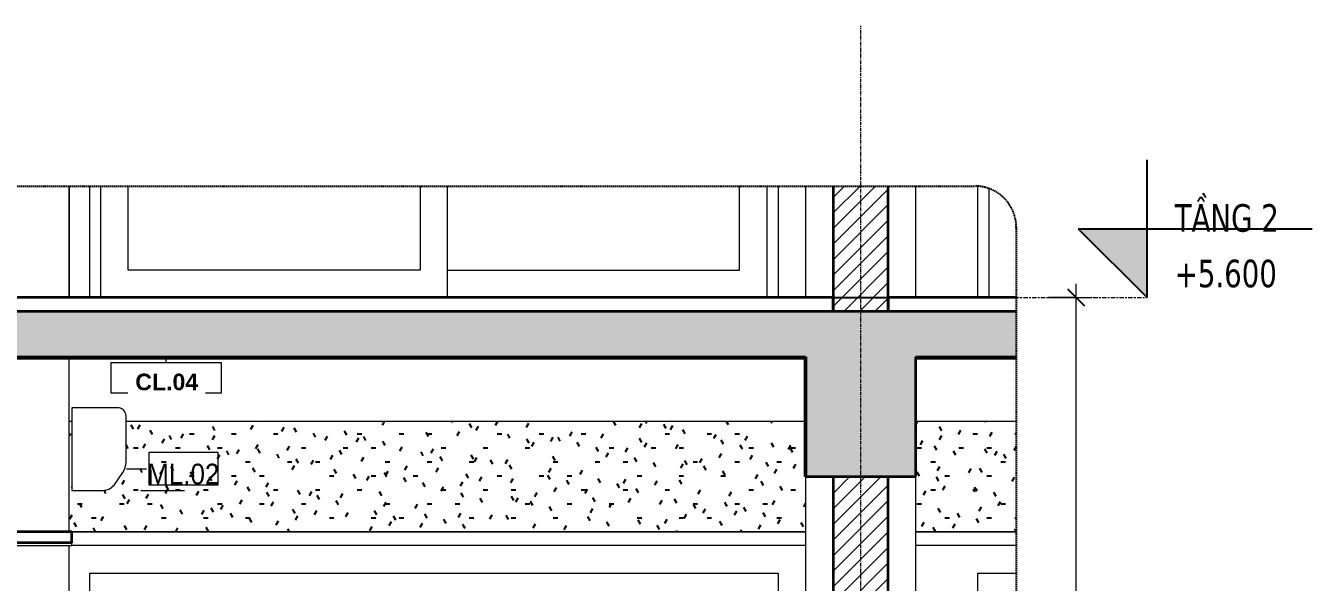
# Model space of a CAD drawing. Header units: millimetres. Extents: x 67190 to 250421, y 542 to 78637.
# Drawn here: x 142566 to 147238, y 4566 to 6587 of the extents above; entities that cross this region are included whole.
import ezdxf

# ---------------------------------------------------------------- set-up
doc = ezdxf.new("R2010")
doc.units = ezdxf.units.MM
for name, pattern in [('Centre', [31.75, 6.35, -4.7625, 15.875, -4.7625]), ('Grid Line', [22.225, 12.7, -3.175, 3.175, -3.175]), ('Hidden', [7.14375, 4.7625, -2.38125]), ('IMPORT-CENTER _2_', [40.64, 25.4, -5.08, 5.08, -5.08])]:
    doc.linetypes.add(name, pattern=pattern)
for name, color, linetype, lineweight in [('0-6', 130, 'Continuous', 5), ('A-ANNO-DIMS', 211, 'Continuous', 9), ('A-ANNO-DIMS-50', 211, 'Continuous', 9), ('A-CLNG', 13, 'Continuous', 18), ('A-CLNG-1', 250, 'Continuous', 35), ('A-CLNG-2', 7, 'Continuous', 18), ('A-CLNG-FNSH-1', 7, 'Continuous', 18), ('A-CLNG-IDEN', 151, 'Continuous', 9), ('A-CLNG-PATT-1', 7, 'Continuous', 18), ('A-CLNG-PATT-2', 31, 'Continuous', 25), ('A-DETL-GENF', 92, 'Continuous', 18), ('A-DETL-GENF-4', 92, 'Hidden', 25), ('A-DETL-GENF-5', 9, 'Continuous', 18), ('A-DETL-MEDM', 33, 'Continuous', 35), ('A-DOOR', 31, 'Continuous', 18), ('A-DOOR-FRAM-1', 31, 'Continuous', 18), ('A-DOOR-GLAZ-1', 31, 'Continuous', 18), ('A-FLOR-FNSH-1', 250, 'Continuous', 35), ('A-FLOR-LEVL', 51, 'Continuous', 9), ('A-FLOR-LEVL-1', 51, 'Continuous', 25), ('A-FLOR-LEVL-2', 51, 'Centre', 9), ('A-FLOR-PATT-1', 253, 'Continuous', 18), ('A-WALL', 113, 'Continuous', 18), ('A-WALL-2', 250, 'Continuous', 35), ('A-WALL-3', 7, 'Continuous', 18), ('A-WALL-PATT-2', 111, 'Continuous', 18), ('G-IMPT', 8, 'Continuous', 18), ('G-IMPT-3', 8, 'IMPORT-CENTER _2_', 18), ('M-EQPM', 50, 'Continuous', 18), ('M-EQPM-1', 7, 'Continuous', 18), ('M-EQPM-2', 50, 'Continuous', 25), ('M-EQPM-IDEN', 50, 'Continuous', 9), ('S-BEAM-1', 71, 'Continuous', 5), ('S-BEAM-2', 7, 'Continuous', 18), ('S-BEAM-3', 90, 'Continuous', 50), ('S-COLS-7', 7, 'Continuous', 18), ('S-GRID-1', 1, 'Grid Line', 9)]:
    doc.layers.add(name, color=color, linetype=linetype, lineweight=lineweight)
doc.styles.add('Arial_2', font='arial.ttf', dxfattribs={"width": 0.9, "height": 75})
doc.styles.add('Arial_B_3', font='arialbd.ttf', dxfattribs={"height": 60})
doc.styles.add('Tahoma_B_1', font='tahomabd.ttf', dxfattribs={"width": 0.85, "height": 100})
doc.styles.add('UTM Avo', font='', dxfattribs={"width": 0.9, "height": 125})
doc.styles.get('UTM Avo').set_extended_font_data('UTM Avo')
doc.dimstyles.new('1_Dim_chi_tiet_2_5', dxfattribs={"dimscale": 304.8, "dimtxt": 124.912619, "dimasz": 0.19685, "dimexe": 0.164042, "dimexo": 0.0625, "dimgap": 0.016404, "dimtad": 1, "dimdec": 0, "dimrnd": 5, "dimzin": 0, "dimdsep": 46, "dimtxsty": 'UTM Avo', "dimblk1": 'OBLIQUE', "dimblk2": 'OBLIQUE', "dimsah": 1, "dimcen": 0.09, "dimdle": 0.164042, "dimazin": 0, "dimtfac": 1, "dimtdec": 4, "dimtix": 1, "dimtmove": 0, "dimatfit": 3, "dimfxl": 0.328084, "dimfxlon": 1, "dimtvp": 1, "dimtolj": 1, "dimtzin": 0, "dimarcsym": 2})
pattern_1 = [(50, (-74162.38, 15875), (364.368, -31.878), [38.1, -419.1]), (355, (-74162.38, 15875), (-70.486, 382.113), [30.48, -335.28]), (100.451, (-74132, 15872.34), (293.885, 350.233), [32.38, -356.18]), (46.184, (-74162.4, 15976.6), (542.158, -84.086), [57.15, -628.65]), (96.636, (-74117.2, 15969.6), (474.805, 494.855), [48.57, -534.27]), (351.184, (-74162.4, 15976.6), (474.81, 494.85), [45.72, -502.92]), (21, (-74111.58, 15951.2), (303.2285, -204.5305), [38.1, -419.1]), (326, (-74111.58, 15951.2), (123.604, 368.376), [30.48, -335.28]), (71.451, (-74086.3, 15934.16), (426.834, 163.843), [32.38, -356.18]), (37.5, (-74162.38, 15875), (6.1766, 169.1102), [3.353, -327.863, 3.353, -337.007, -336.55]), (37.5, (-74162.38, 15875), (6.1766, 169.1102), [-671.576, 3.353, -333.197]), (7.5, (-74162.38, 15875), (133.639, 200.3615), [3.353, -190.703, 3.353, -320.243, -128.27]), (7.5, (-74162.38, 15875), (133.639, 200.3615), [-517.652, 3.353, -124.917]), (327.5, (-74275.66, 15875), (271.1818, -11.4584), [3.353, -123.647, 3.353, -392.887, -525.78]), (327.5, (-74275.66, 15875), (271.1818, -11.4584), [-523.24, 3.353, -522.427]), (317.5, (-74326.46, 15875), (296.2585, 50.853), [3.353, -161.747, 3.353, -259.791, -373.38]), (317.5, (-74326.46, 15875), (296.2585, 50.853), [-428.244, 3.353, -370.027]), (45, (-74162.38, 15875), (-125.7236, 125.7236), []), (45, (-74162.38, 16065.5), (-125.7236, 125.7236), [])]
pattern_2 = [(0, (-74162.38, 15875), (406.4, 101.6), [16.764, -288.036, 16.764, -288.036, -1625.6]), (0, (-74162.38, 15875), (406.4, 101.6), [-609.6, 16.764, -592.836, 16.764, -288.036, -711.2]), (0, (-74162.38, 15875), (406.4, 101.6), [-1524, 16.764, -186.436, 16.764, -491.236]), (120, (-74009.98, 15925.8), (-291.1882, 301.1527), [16.764, -288.036, 16.764, -288.036, -1625.6]), (120, (-74009.98, 15925.8), (-291.1882, 301.1527), [-609.6, 16.764, -592.836, 16.764, -288.036, -711.2]), (120, (-74009.98, 15925.8), (-291.1882, 301.1527), [-1524, 16.764, -186.436, 16.764, -491.236]), (240, (-73959.18, 16129), (-115.2118, -402.7527), [16.764, -288.036, 16.764, -288.036, -1625.6]), (240, (-73959.18, 16129), (-115.2118, -402.7527), [-609.6, 16.764, -592.836, 16.764, -288.036, -711.2]), (240, (-73959.18, 16129), (-115.2118, -402.7527), [-1524, 16.764, -186.436, 16.764, -491.236])]
pattern_3 = [(0, (-74162.38, 15875), (203.2, 50.8), [16.764, -135.636, 16.764, -135.636, -812.8]), (0, (-74162.38, 15875), (203.2, 50.8), [-304.8, 16.764, -288.036, 16.764, -135.636, -355.6]), (0, (-74162.38, 15875), (203.2, 50.8), [-762, 16.764, -84.836, 16.764, -237.236]), (120, (-74086.18, 15900.4), (-145.5941, 150.57636), [16.764, -135.636, 16.764, -135.636, -812.8]), (120, (-74086.18, 15900.4), (-145.5941, 150.57636), [-304.8, 16.764, -288.036, 16.764, -135.636, -355.6]), (120, (-74086.18, 15900.4), (-145.5941, 150.57636), [-762, 16.764, -84.836, 16.764, -237.236]), (240, (-74060.78, 16002), (-57.6059, -201.37636), [16.764, -135.636, 16.764, -135.636, -812.8]), (240, (-74060.78, 16002), (-57.6059, -201.37636), [-304.8, 16.764, -288.036, 16.764, -135.636, -355.6]), (240, (-74060.78, 16002), (-57.6059, -201.37636), [-762, 16.764, -84.836, 16.764, -237.236])]
pattern_4 = [(45, (140588.113, 15875), (-28.28427, 28.28427), [])]

# ---------------------------------------------------------------- blocks, each defined once
blk = doc.blocks.new('NCV_TKTC_KET CAU_rvt-6-TKCS_CĂN HỘ LOẠI 5 - MẶT CẮT 5')
at = {"layer": 'A-FLOR-PATT-1'}
h = blk.add_hatch(dxfattribs=at)
h.set_pattern_fill('FP_12', color=256, style=0, pattern_type=2)
h.set_pattern_definition(pattern_1)
h.paths.add_polyline_path([(-74427.6, 5380), (-69352.6, 5380), (-69352.6, 5385), (-74427.6, 5385)])
h.paths.add_polyline_path([(-77143.5, 5380), (-74627.6, 5380), (-74627.6, 5385), (-77152.6, 5385), (-77152.6, 5380)])
h.paths.add_polyline_path([(-68587.6, 5380), (-68587.6, 5385), (-68952.6, 5385), (-68952.6, 5380)])
h = blk.add_hatch(dxfattribs=at)
h.set_pattern_fill('FP_12', color=256, style=0, pattern_type=2)
h.set_pattern_definition(pattern_1)
h.paths.add_polyline_path([(-74427.6, 5380), (-69352.6, 5380), (-69352.6, 5385), (-74427.6, 5385)])
h.paths.add_polyline_path([(-77143.5, 5380), (-74627.6, 5380), (-74627.6, 5385), (-77152.6, 5385), (-77152.6, 5380)])
h.paths.add_polyline_path([(-68587.6, 5380), (-68587.6, 5385), (-68952.6, 5385), (-68952.6, 5380)])
at = {"layer": 'S-BEAM-1'}
blk.add_hatch(color=256, dxfattribs=at).paths.add_polyline_path([(-69352.6, 4950), (-69352.6, 4950), (-69352.6, 5029.6)])
at = {"layer": 'A-FLOR-FNSH-1'}
for p, q in [((-74427.6, 5380), (-69352.6, 5380)), ((-68952.6, 5380), (-68587.6, 5380))]:
    blk.add_line(p, q, dxfattribs=at)
at = {"layer": 'S-BEAM-2'}
for p, q in [((-72017.6, 5150), (-72027.6, 5150)), ((-69352.6, 5150), (-71820.2, 5150)), ((-68587.6, 5150), (-68952.6, 5150))]:
    blk.add_line(p, q, dxfattribs=at)
at = {"layer": 'S-BEAM-3'}
blk.add_line((-69352.6, 5385), (-69352.6, 4950), dxfattribs=at)
at = {"layer": 'S-COLS-7'}
for p, q in [((-69352.6, 6004.9), (-69352.6, 5600)), ((-68952.6, 5600), (-68952.6, 6004.9)), ((-69352.6, 4950), (-69352.6, 2200)), ((-68952.6, 2200), (-68952.6, 4950))]:
    blk.add_line(p, q, dxfattribs=at)
blk = doc.blocks.new('NCV_TKTC_TANG 2_rvt-4-TKCS_CĂN HỘ LOẠI 5 - MẶT CẮT 5')
at = {"layer": 'A-FLOR-FNSH-1'}
for p, q in [((-69252.6, 5600), (-74527.6, 5600)), ((-69252.6, 5550), (-69252.6, 5600)), ((-68587.6, 5600), (-69052.6, 5600)), ((-69052.6, 5600), (-69052.6, 5550))]:
    blk.add_line(p, q, dxfattribs=at)
at = {"layer": 'A-WALL-3'}
blk.add_line((-72027.6, 5600), (-72027.6, 6004.9), dxfattribs=at)
blk = doc.blocks.new('CL_01-VÁCH DỰNG THẠCH CAO CĂN HỘ LOẠI 1-8A1 - CL_01-VÁCH DỰNG THẠCH CAO CĂN HỘ LOẠI 1-1-819264-TKCS_CĂN HỘ LOẠI 5 - MẶT CẮT 5')
at = {"layer": 'A-CLNG-PATT-2'}
h = blk.add_hatch(dxfattribs=at)
h.set_pattern_fill('FP_16', color=256, style=0, pattern_type=2)
h.set_pattern_definition(pattern_3)
h.paths.add_polyline_path([(-68768.7, 4750), (-68587.6, 4750), (-68587.6, 5150), (-68952.6, 5150), (-68952.6, 4750)])
at = {"layer": 'A-CLNG-2'}
blk.add_line((-68587.6, 4750), (-68952.6, 4750), dxfattribs=at)
blk = doc.blocks.new('CL_01-VÁCH DỰNG THẠCH CAO CĂN HỘ LOẠI 1 - CL_01-VÁCH DỰNG THẠCH CAO CĂN HỘ LOẠI 4-820770-TKCS_CĂN HỘ LOẠI 5 - MẶT CẮT 5')
at = {"layer": 'A-CLNG-PATT-1'}
h = blk.add_hatch(dxfattribs=at)
h.set_pattern_fill('FP_14', color=256, style=0, pattern_type=2)
h.set_pattern_definition(pattern_2)
h.paths.add_polyline_path([(-72837.6, 4750), (-72827.6, 4750), (-72827.6, 5380), (-72837.6, 5380), (-72837.6, 5029.6)])
at = {"layer": 'A-CLNG-PATT-2'}
h = blk.add_hatch(dxfattribs=at)
h.set_pattern_fill('FP_16', color=256, style=0, pattern_type=2)
h.set_pattern_definition(pattern_3)
h.paths.add_polyline_path([(-71982.6, 4750), (-69352.6, 4750), (-69352.6, 5150), (-71820.2, 5150), (-71820.2, 5004.1), (-71823.6, 4983.6), (-71832.2, 4964.8), (-71864.2, 4919.1), (-71872.6, 4911.1), (-71882.6, 4905), (-71893.6, 4901.3), (-71905.2, 4900), (-72017.6, 4900), (-72017.6, 5150), (-72027.5, 5150), (-72027.5, 4750), (-72017.6, 4750)])
at = {"layer": 'A-CLNG-1'}
for p, q in [((-72827.6, 5380), (-72837.6, 5380)), ((-72837.6, 5380), (-72837.6, 4750)), ((-72827.6, 4750), (-72827.6, 5380)), ((-72837.6, 4750), (-72827.6, 4750))]:
    blk.add_line(p, q, dxfattribs=at)
at = {"layer": 'A-CLNG-2'}
for p, q in [((-72027.5, 4750), (-72027.5, 5150)), ((-69352.6, 4750), (-72017.6, 4750))]:
    blk.add_line(p, q, dxfattribs=at)
blk = doc.blocks.new('Air_Conditioner_on_wall_20381 - Air_Conditioner_on_wall_20381-806652-TKCS_CĂN HỘ LOẠI 5 - MẶT CẮT 5')
at = {"layer": 'M-EQPM-1'}
for p, q in [((-71845.4, 5200), (-72017.6, 5200)), ((-72017.6, 5200), (-72017.6, 4900)), ((-71820.2, 5004.1), (-71820.2, 5170)), ((-71864.2, 4919.1), (-71832.2, 4964.8)), ((-72017.6, 4900), (-71905.2, 4900)), ((-71766.7, 4900), (-71608.5, 4900)), ((-71766.7, 4900), (-71608.5, 4900)), ((-71766.7, 4900), (-71608.5, 4900)), ((-71766.7, 4900), (-71608.5, 4900)), ((-71638.4, 4900), (-71608.5, 4900)), ((-71638.4, 4900), (-71608.5, 4900)), ((-71638.4, 4900), (-71608.5, 4900)), ((-71638.4, 4900), (-71608.5, 4900)), ((-71638.4, 4900), (-71608.5, 4900)), ((-71638.4, 4900), (-71608.5, 4900)), ((-71638.4, 4900), (-71608.5, 4900)), ((-71638.4, 4900), (-71608.5, 4900))]:
    blk.add_line(p, q, dxfattribs=at)
for centre, radius, start, end in [((-71853.3, 5167.8), 33.1, 3.7944, 76.2056), ((-71899.5, 5006.8), 79.3, 328.0261, 358.0261), ((-71905.2, 4953.6), 53.6, 270.0167, 319.9833)]:
    blk.add_arc(centre, radius, start, end, dxfattribs=at)
blk = doc.blocks.new('NCV_TKTC_TANG 1_rvt-4-TKCS_CĂN HỘ LOẠI 5 - MẶT CẮT 5')
at = {"layer": 'A-CLNG-PATT-1'}
h = blk.add_hatch(dxfattribs=at)
h.set_pattern_fill('FP_14', color=256, style=0, pattern_type=2)
h.set_pattern_definition(pattern_2)
h.paths.add_polyline_path([(-72027.6, 4700), (-72017.6, 4700), (-72017.6, 4710), (-74527.6, 4710), (-74527.6, 4700), (-72049.9, 4700)])
at = {"layer": 'A-CLNG-1'}
for p, q in [((-72827.6, 5380), (-69352.6, 5380)), ((-68952.6, 5380), (-68587.6, 5380)), ((-72017.6, 4750), (-72302.7, 4750)), ((-72017.6, 4710), (-72017.6, 4750)), ((-72017.6, 4710), (-74527.6, 4710))]:
    blk.add_line(p, q, dxfattribs=at)
at = {"layer": 'A-CLNG-2'}
for p, q in [((-72017.6, 4750), (-69352.6, 4750)), ((-68952.6, 4750), (-68587.6, 4750)), ((-69352.6, 4700), (-72017.6, 4700)), ((-68587.6, 4700), (-68952.6, 4700))]:
    blk.add_line(p, q, dxfattribs=at)
at = {"layer": 'A-CLNG-FNSH-1'}
for p, q in [((-74527.6, 4700), (-72017.6, 4700)), ((-72017.6, 4700), (-72017.6, 4710))]:
    blk.add_line(p, q, dxfattribs=at)
at = {"layer": 'A-WALL-3'}
for p, q in [((-72027.6, 4750), (-72027.6, 5380)), ((-72027.6, 2200), (-72027.6, 4700))]:
    blk.add_line(p, q, dxfattribs=at)
at = {"layer": 'A-CLNG'}
for name in ['CL_01-VÁCH DỰNG THẠCH CAO CĂN HỘ LOẠI 1 - CL_01-VÁCH DỰNG THẠCH CAO CĂN HỘ LOẠI 4-820770-TKCS_CĂN HỘ LOẠI 5 - MẶT CẮT 5', 'CL_01-VÁCH DỰNG THẠCH CAO CĂN HỘ LOẠI 1-8A1 - CL_01-VÁCH DỰNG THẠCH CAO CĂN HỘ LOẠI 1-1-819264-TKCS_CĂN HỘ LOẠI 5 - MẶT CẮT 5']:
    blk.add_blockref(name, (0, 0), dxfattribs=at)
at = {"layer": 'M-EQPM'}
blk.add_blockref('Air_Conditioner_on_wall_20381 - Air_Conditioner_on_wall_20381-806652-TKCS_CĂN HỘ LOẠI 5 - MẶT CẮT 5', (0, 0), dxfattribs=at)
blk = doc.blocks.new('DEG_02-DEG_03 - DEG_02-2500x2400mm-CỬA ĐI 02 CÁNH TRƯỢT-V110-TKCS_CĂN HỘ LOẠI 5 - MẶT CẮT 5')
at = {"layer": 'A-DOOR-FRAM-1'}
blk.add_line((-68687.6, 5995.1), (-68687.6, 5600), dxfattribs=at)
blk = doc.blocks.new('DEG_02-DEG_03 - DEG_02-2500x2400mm-CỬA ĐI 02 CÁNH TRƯỢT-841416-TKCS_CĂN HỘ LOẠI 5 - MẶT CẮT 5')
at = {"layer": 'A-DOOR'}
for p, q in [((-71812.6, 5700), (-71812.6, 6004.9)), ((-70752.6, 6004.9), (-70752.6, 5700)), ((-70652.6, 5600), (-70652.6, 6004.9)), ((-70752.6, 5700), (-71812.6, 5700))]:
    blk.add_line(p, q, dxfattribs=at)
at = {"layer": 'A-DOOR-FRAM-1'}
for p, q in [((-71912.6, 5600), (-71912.6, 6004.9)), ((-69492.6, 5600), (-69492.6, 6004.9))]:
    blk.add_line(p, q, dxfattribs=at)
at = {"layer": 'A-DOOR-GLAZ-1'}
for p, q in [((-69592.6, 5700), (-69592.6, 6004.9)), ((-70652.6, 5700), (-69592.6, 5700))]:
    blk.add_line(p, q, dxfattribs=at)
blk = doc.blocks.new('TKTC_XREF_251221_MB TANG 2-7 - TKTC_XREF_260130_MB TANG 2-5_dwg_$cc-4746805-TKCS_CĂN HỘ LOẠI 5 - MẶT CẮT 5')
at = {"layer": 'G-IMPT-3'}
for p, q in [((-69409.2, 5600), (-69256.2, 5600)), ((-69332.7, 5600), (-69332.7, 5600))]:
    blk.add_line(p, q, dxfattribs=at)
at = {"layer": 'M-EQPM'}
for p, q in [((-69332.7, 5600), (-69389.5, 5600)), ((-69389.5, 5600), (-69275.8, 5600)), ((-69386.8, 5600), (-69332.7, 5600)), ((-69278.6, 5600), (-69386.8, 5600)), ((-69332.7, 5600), (-69278.6, 5600)), ((-69275.8, 5600), (-69332.7, 5600))]:
    blk.add_line(p, q, dxfattribs=at)
blk = doc.blocks.new('TKTC_XREF_251221_MB TANG 2-7 - TKTC_XREF_260130_MB TANG 2-5_dwg_CUM U_DN100-V113-TKCS_CĂN HỘ LOẠI 5 - MẶT CẮT 5')
at = {"layer": 'G-IMPT'}
for p, q in [((-69402.4, 5600), (-69404.3, 5600)), ((-69404.3, 5600), (-69389, 5600)), ((-69402.4, 5600), (-69399.5, 5600)), ((-69390.9, 5600), (-69402.4, 5600)), ((-69400.9, 5600), (-69392.3, 5600)), ((-69263, 5600), (-69400.6, 5600)), ((-69399.5, 5600), (-69393.7, 5600)), ((-69399.2, 5600), (-69398.2, 5600)), ((-69399.2, 5600), (-69394.1, 5600)), ((-69398.2, 5600), (-69395, 5600)), ((-69398.2, 5600), (-69395, 5600)), ((-69398.2, 5600), (-69395, 5600)), ((-69395, 5600), (-69394.1, 5600)), ((-69393.7, 5600), (-69390.9, 5600)), ((-69270.9, 5600), (-69392.6, 5600)), ((-69392.6, 5600), (-69388.6, 5600)), ((-69389, 5600), (-69390.9, 5600)), ((-69274.9, 5600), (-69388.6, 5600)), ((-69270.9, 5600), (-69274.9, 5600)), ((-69272.7, 5600), (-69274.6, 5600)), ((-69274.6, 5600), (-69259.3, 5600)), ((-69272.7, 5600), (-69269.8, 5600)), ((-69261.2, 5600), (-69272.7, 5600)), ((-69271.3, 5600), (-69262.6, 5600)), ((-69269.8, 5600), (-69264.1, 5600)), ((-69269.5, 5600), (-69268.5, 5600)), ((-69269.5, 5600), (-69264.4, 5600)), ((-69268.5, 5600), (-69265.4, 5600)), ((-69268.5, 5600), (-69265.4, 5600)), ((-69268.5, 5600), (-69265.4, 5600)), ((-69265.4, 5600), (-69264.4, 5600)), ((-69264.1, 5600), (-69261.2, 5600)), ((-69259.3, 5600), (-69261.2, 5600))]:
    blk.add_line(p, q, dxfattribs=at)
blk = doc.blocks.new('TKTC_XREF_251221_MB TANG 2-7 - TKTC_XREF_260130_MB TANG 2-5_dwg_THU NUOC - THU NUOC-444531-TKCS_MB TẦNG 1-4746810-TKCS_CĂN HỘ LOẠI 5 - MẶT CẮT 5')
at = {"layer": 'G-IMPT'}
for p, q in [((-76154.5, 5600), (-76304.5, 5600)), ((-76304.5, 5600), (-76154.5, 5600)), ((-76179.5, 5600), (-76279.5, 5600)), ((-76279.5, 5600), (-76179.5, 5600)), ((-76184.5, 5600), (-76274.5, 5600)), ((-76274.5, 5600), (-76184.5, 5600)), ((-76274.5, 5600), (-76184.5, 5600)), ((-76184.5, 5600), (-76274.5, 5600)), ((-76261.6, 5600), (-76261.6, 5600)), ((-76261.6, 5600), (-76261.6, 5600)), ((-76261.6, 5600), (-76261.6, 5600)), ((-76261.6, 5600), (-76237.5, 5600)), ((-76237.5, 5600), (-76261.6, 5600)), ((-76197.4, 5600), (-76261.6, 5600)), ((-76261.6, 5600), (-76197.4, 5600)), ((-76197.4, 5600), (-76261.6, 5600)), ((-76261.6, 5600), (-76197.4, 5600)), ((-76249.3, 5600), (-76249.3, 5600)), ((-76249.3, 5600), (-76249.3, 5600)), ((-76209.8, 5600), (-76249.3, 5600)), ((-76249.3, 5600), (-76209.8, 5600)), ((-76209.8, 5600), (-76249.3, 5600)), ((-76249.3, 5600), (-76209.8, 5600)), ((-76239.4, 5600), (-76239.4, 5600)), ((-76239.4, 5600), (-76239.4, 5600)), ((-76219.7, 5600), (-76239.4, 5600)), ((-76239.4, 5600), (-76219.7, 5600)), ((-76219.7, 5600), (-76239.4, 5600)), ((-76239.4, 5600), (-76219.7, 5600)), ((-76197.4, 5600), (-76221.5, 5600)), ((-76221.5, 5600), (-76197.4, 5600)), ((-76219.7, 5600), (-76219.7, 5600)), ((-76219.7, 5600), (-76219.7, 5600)), ((-76209.8, 5600), (-76209.8, 5600)), ((-76209.8, 5600), (-76209.8, 5600)), ((-76197.4, 5600), (-76197.4, 5600)), ((-76197.4, 5600), (-76197.4, 5600)), ((-76197.4, 5600), (-76197.4, 5600))]:
    blk.add_line(p, q, dxfattribs=at)
blk = doc.blocks.new('TKTC_XREF_251221_MB TANG 2-7 - TKTC_XREF_251221_MB TANG 2-7-2039446-TKCS_CĂN HỘ LOẠI 5 - MẶT CẮT 5')
at = {"layer": 'M-EQPM'}
for p, q in [((-69404.4, 5600), (-69404.1, 5600)), ((-69254, 5600), (-69404.4, 5600)), ((-69253.8, 5600), (-69404.2, 5600)), ((-69404.2, 5600), (-69253.8, 5600)), ((-69404.1, 5600), (-69253.7, 5600)), ((-69253.7, 5600), (-69254, 5600))]:
    blk.add_line(p, q, dxfattribs=at)
at = {"layer": 'M-EQPM-2'}
blk.add_line((-72452.6, 5600), (-68587.6, 5600), dxfattribs=at)
for name, p in [('TKTC_XREF_251221_MB TANG 2-7 - TKTC_XREF_260130_MB TANG 2-5_dwg_THU NUOC - THU NUOC-444531-TKCS_MB TẦNG 1-4746810-TKCS_CĂN HỘ LOẠI 5 - MẶT CẮT 5', (6799.3, 0)), ('TKTC_XREF_251221_MB TANG 2-7 - TKTC_XREF_260130_MB TANG 2-5_dwg_$cc-4746805-TKCS_CĂN HỘ LOẠI 5 - MẶT CẮT 5', (0, 0)), ('TKTC_XREF_251221_MB TANG 2-7 - TKTC_XREF_260130_MB TANG 2-5_dwg_CUM U_DN100-V113-TKCS_CĂN HỘ LOẠI 5 - MẶT CẮT 5', (0, 0))]:
    blk.add_blockref(name, p)
blk = doc.blocks.new('BORDER VIEW - BORDER VIEW-2591230-TKCS_CĂN HỘ LOẠI 5 - MẶT CẮT 5')
at = {"layer": 'A-DETL-GENF-4'}
for p, q in [((-77552.6, 6004.9), (-68737.6, 6004.9)), ((-68587.6, 5854.9), (-68587.6, 1690))]:
    blk.add_line(p, q, dxfattribs=at)
blk.add_arc((-68737.6, 5854.9), 150, 0, 90, dxfattribs=at)
blk = doc.blocks.new('Level - CAO ĐỘ LEVEL-350587-TKCS_CĂN HỘ LOẠI 5 - MẶT CẮT 5')
at = {"layer": 'A-FLOR-LEVL'}
blk.add_hatch(color=256, dxfattribs=at).paths.add_polyline_path([(-68112.6, 2450), (-68112.6, 2200), (-68362.6, 2450)])
at = {"layer": 'A-FLOR-LEVL-1'}
for p, q in [((-68112.6, 2200), (-68112.6, 2700)), ((-68362.6, 2450), (-68112.6, 2200)), ((-68362.6, 2450), (-67512.6, 2450))]:
    blk.add_line(p, q, dxfattribs=at)
blk = doc.blocks.new('DIMBLOCK94-TKCS_CĂN HỘ LOẠI 5 - MẶT CẮT 5')
at = {"layer": 'A-ANNO-DIMS-50', "lineweight": 25}
for p, q in [((146380.2, 5600), (146350.2, 5630)), ((146380.2, 5600), (146410.2, 5570)), ((146380.2, 2200), (146350.2, 2230)), ((146380.2, 2200), (146410.2, 2170))]:
    blk.add_line(p, q, dxfattribs=at)
at = {"layer": 'A-ANNO-DIMS-50'}
for p, q in [((146380.2, 2150), (146380.2, 5650)), ((146280.2, 5600), (146430.2, 5600)), ((146380.2, 5600), (146280.2, 5600)), ((146280.2, 2200), (146430.2, 2200)), ((146380.2, 2200), (146280.2, 2200))]:
    blk.add_line(p, q, dxfattribs=at)
at = {"layer": 'A-ANNO-DIMS-50', "color": 0, "insert": (146217.8, 3728.8), "char_height": 125, "width": 410.824, "attachment_point": 1, "rotation": 90, "line_spacing_factor": 1.110334, "style": 'UTM Avo'}
blk.add_mtext('3400', dxfattribs=at)
blk = doc.blocks.new('_Oblique')
at = {"color": 0, "linetype": 'ByBlock', "lineweight": -2}
blk.add_line((-0.5, -0.5), (0.5, 0.5), dxfattribs=at)
blk = doc.blocks.new('M_Ceiling Tag w Height - M_Ceiling Tag-4076437-TKCS_CĂN HỘ LOẠI 5 - MẶT CẮT 5')
at = {"layer": 'A-CLNG-IDEN'}
for p, q in [((-76077.3, 5326.3), (-76077.3, 5215.1)), ((-76077.3, 5326.3), (-75676.1, 5326.3)), ((-75676.1, 5326.3), (-75676.1, 5215.1)), ((-75676.1, 5215.1), (-76077.3, 5215.1))]:
    blk.add_line(p, q, dxfattribs=at)
blk = doc.blocks.new('M_ME Tag - Boxed-4073756-TKCS_CĂN HỘ LOẠI 5 - MẶT CẮT 5')
at = {"layer": 'M-EQPM-IDEN'}
for p, q in [((-75153.6, 4994.7), (-75153.6, 5114.7)), ((-75153.6, 5114.7), (-74903.6, 5114.7)), ((-74903.6, 5114.7), (-74903.6, 4994.7)), ((-74903.6, 4994.7), (-75153.6, 4994.7))]:
    blk.add_line(p, q, dxfattribs=at)

msp = doc.modelspace()

# ---------------------------------------------------------------- hatches: boundary and pattern name
at = {"layer": 'A-DETL-GENF-5'}
h = msp.add_hatch(dxfattribs=at)
h.set_pattern_fill('FP_12', color=256, style=0, pattern_type=2)
h.set_pattern_definition([(50, (140588.1, 15875), (364.368, -31.8783), [38.1, -419.1]), (355, (140588.1, 15875), (-70.486, 382.113), [30.48, -335.28]), (100.451, (140618.48, 15872.34), (293.885, 350.233), [32.38, -356.18]), (46.184, (140588.1, 15976.6), (542.158, -84.086), [57.15, -628.65]), (96.636, (140633.3, 15969.6), (474.805, 494.855), [48.57, -534.27]), (351.184, (140588.1, 15976.6), (474.81, 494.85), [45.72, -502.92]), (21, (140638.9, 15951.2), (303.2285, -204.5305), [38.1, -419.1]), (326, (140638.9, 15951.2), (123.604, 368.376), [30.48, -335.28]), (71.451, (140664.2, 15934.16), (426.834, 163.843), [32.38, -356.18]), (37.5, (140588.11, 15875), (6.1766, 169.1102), [3.353, -327.863, 3.353, -337.007, -336.55]), (37.5, (140588.11, 15875), (6.1766, 169.1102), [-671.576, 3.353, -333.197]), (7.5, (140588.11, 15875), (133.6389, 200.3615), [3.353, -190.703, 3.353, -320.243, -128.27]), (7.5, (140588.11, 15875), (133.6389, 200.3615), [-517.652, 3.353, -124.917]), (327.5, (140474.83, 15875), (271.1818, -11.4584), [3.353, -123.647, 3.353, -392.887, -525.78]), (327.5, (140474.83, 15875), (271.1818, -11.4584), [-523.24, 3.353, -522.427]), (317.5, (140424.03, 15875), (296.2585, 50.853), [3.353, -161.747, 3.353, -259.791, -373.38]), (317.5, (140424.03, 15875), (296.2585, 50.853), [-428.244, 3.353, -370.027]), (45, (140588.11, 15875), (-125.7236, 125.7236), []), (45, (140588.11, 16065.5), (-125.7236, 125.7236), [])])
h.paths.add_polyline_path([(137297.9, 1550), (137597.9, 1550), (137597.9, 1980), (140122.9, 1980), (140122.9, 1750), (140322.9, 1750), (140322.9, 1980), (145447.9, 1980), (145447.9, 1550), (145747.9, 1550), (145747.9, 1980), (146162.9, 1980), (146162.9, 2150), (137297.9, 2150), (137297.9, 1980)])
h.paths.add_polyline_path([(145397.9, 4950), (145797.9, 4950), (145797.9, 5385), (146162.9, 5385), (146162.9, 5550), (137297.9, 5550), (137297.9, 4950), (137597.9, 4950), (137597.9, 5385), (140122.9, 5385), (140122.9, 5150), (140322.9, 5150), (140322.9, 5385), (145397.9, 5385), (145397.9, 5029.6)])
at = {"layer": 'A-WALL-PATT-2'}
h = msp.add_hatch(dxfattribs=at)
h.set_pattern_fill('FP_13', color=256, style=0, pattern_type=2)
h.set_pattern_definition(pattern_4)
h.paths.add_polyline_path([(145697.9, 5550), (145697.9, 6004.9), (145497.9, 6004.9), (145497.9, 5550)])
h = msp.add_hatch(dxfattribs=at)
h.set_pattern_fill('FP_13', color=256, style=0, pattern_type=2)
h.set_pattern_definition(pattern_4)
h.paths.add_polyline_path([(145697.9, 2150), (145697.9, 4950), (145497.9, 4950), (145497.9, 2150)])

# ---------------------------------------------------------------- linework, layer by layer
at = {"layer": 'A-CLNG-IDEN'}
msp.add_line((143074.8, 5378), (143074.8, 5364.6), dxfattribs=at)
at = {"layer": 'A-DETL-MEDM'}
for p, q in [((146162.9, 5550), (137297.9, 5550)), ((140322.9, 5385), (145397.9, 5385)), ((145397.9, 5385), (145397.9, 4950)), ((145797.9, 4950), (145797.9, 5385)), ((145797.9, 5385), (146162.9, 5385)), ((145397.9, 4950), (145797.9, 4950))]:
    msp.add_line(p, q, dxfattribs=at)
at = {"layer": 'A-FLOR-LEVL-2'}
msp.add_line((136462.1, 5600), (146637.9, 5600), dxfattribs=at)
at = {"layer": 'A-WALL'}
for p, q in [((142723, 6004.9), (142723, 5600)), ((142797.9, 5600), (142797.9, 6004.9)), ((145297.9, 6004.9), (145297.9, 5600)), ((146022.9, 5600), (146022.9, 6003.6)), ((142797.9, 2200), (142797.9, 4600)), ((142797.9, 4600), (145297.9, 4600)), ((145297.9, 4600), (145297.9, 2200)), ((146022.9, 2200), (146022.9, 4600)), ((146022.9, 4600), (146162.9, 4600))]:
    msp.add_line(p, q, dxfattribs=at)
at = {"layer": 'A-WALL-2'}
for p, q in [((145497.9, 6004.9), (145497.9, 5550)), ((145697.9, 5550), (145697.9, 6004.9)), ((145497.9, 4950), (145497.9, 2150)), ((145697.9, 2150), (145697.9, 4950))]:
    msp.add_line(p, q, dxfattribs=at)
at = {"layer": 'M-EQPM-IDEN'}
msp.add_line((142931.9, 4978.8), (143003.9, 4978.8), dxfattribs=at)
at = {"layer": 'S-GRID-1'}
for p, q in [((145597.9, 5336.9), (145597.9, 6586.9)), ((145597.9, 2245.1), (145597.9, 5336.9))]:
    msp.add_line(p, q, dxfattribs=at)

# ---------------------------------------------------------------- block references
at = {"layer": '0-6'}
for name in ['NCV_TKTC_KET CAU_rvt-6-TKCS_CĂN HỘ LOẠI 5 - MẶT CẮT 5', 'NCV_TKTC_TANG 2_rvt-4-TKCS_CĂN HỘ LOẠI 5 - MẶT CẮT 5', 'NCV_TKTC_TANG 1_rvt-4-TKCS_CĂN HỘ LOẠI 5 - MẶT CẮT 5']:
    msp.add_blockref(name, (214750.5, 0), dxfattribs=at)
at = {"layer": 'A-CLNG-IDEN'}
msp.add_blockref('M_Ceiling Tag w Height - M_Ceiling Tag-4076437-TKCS_CĂN HỘ LOẠI 5 - MẶT CẮT 5', (218951.5, 38.3), dxfattribs=at)
at = {"layer": 'A-DETL-GENF'}
msp.add_blockref('BORDER VIEW - BORDER VIEW-2591230-TKCS_CĂN HỘ LOẠI 5 - MẶT CẮT 5', (214750.5, 0), dxfattribs=at)
at = {"layer": 'A-DOOR'}
for name in ['DEG_02-DEG_03 - DEG_02-2500x2400mm-CỬA ĐI 02 CÁNH TRƯỢT-841416-TKCS_CĂN HỘ LOẠI 5 - MẶT CẮT 5', 'DEG_02-DEG_03 - DEG_02-2500x2400mm-CỬA ĐI 02 CÁNH TRƯỢT-V110-TKCS_CĂN HỘ LOẠI 5 - MẶT CẮT 5']:
    msp.add_blockref(name, (214750.5, 0), dxfattribs=at)
at = {"layer": 'A-FLOR-LEVL-1'}
msp.add_blockref('Level - CAO ĐỘ LEVEL-350587-TKCS_CĂN HỘ LOẠI 5 - MẶT CẮT 5', (214750.5, 3400), dxfattribs=at)
at = {"layer": 'M-EQPM'}
msp.add_blockref('TKTC_XREF_251221_MB TANG 2-7 - TKTC_XREF_251221_MB TANG 2-7-2039446-TKCS_CĂN HỘ LOẠI 5 - MẶT CẮT 5', (214750.5, 0), dxfattribs=at)
at = {"layer": 'M-EQPM-IDEN'}
msp.add_blockref('M_ME Tag - Boxed-4073756-TKCS_CĂN HỘ LOẠI 5 - MẶT CẮT 5', (218167, -75.9), dxfattribs=at)

# ---------------------------------------------------------------- texts
at = {"layer": 'A-FLOR-LEVL', "char_height": 100, "line_spacing_factor": 0.996129, "style": 'Tahoma_B_1'}
for s, insert, width, attachment_point in [('\\pt510,1020,1530,2040,2550,3060,3570,4080,4590,5100,5610,6120,6630,7140,7650,8160,8670,9180,9690,10200,10710,11220,11730,12240,12750,13260,13770,14280,14790,15300,15810,16320;TẦNG 2', (146738.2, 5837.2), 452.625, 7), ('\\pt212.5,425,637.5,850,1062.5,1275,1487.5,1700,1912.5,2125,2337.5,2550,2762.5,2975,3187.5,3400,3612.5,3825,4037.5,4250,4462.5,4675,4887.5,5100,5312.5,5525,5737.5,5950,6162.5,6375,6587.5,6800;+5.600', (146738.2, 5737.5), 441.575, 1)]:
    msp.add_mtext(s, dxfattribs=dict(at, insert=insert, width=width, attachment_point=attachment_point))
at = {"layer": 'M-EQPM-IDEN', "insert": (143137.8, 4958.9), "char_height": 75, "width": 270.9, "attachment_point": 5, "line_spacing_factor": 0.936439, "style": 'Arial_2'}
msp.add_mtext('\\pt22.5,45,67.5,90,112.5,135,157.5,180,202.5,225,247.5,270,292.5,315,337.5,360,382.5,405,427.5,450,472.5,495,517.5,540,562.5,585,607.5,630,652.5,675,697.5,720;ML.02', dxfattribs=at)

# ---------------------------------------------------------------- dimensions: what is measured, and where the dimension line sits
at = {"layer": 'A-ANNO-DIMS'}
dim = msp.add_linear_dim(base=(146380.2, 5600), p1=(146280.2, 2200), p2=(146280.2, 5600), angle=90, dimstyle='1_Dim_chi_tiet_2_5', override={"dimpost": '<>', "dimfxl": 3400}, dxfattribs=at)
dim.commit()
dim.dimension.update_dxf_attribs({"geometry": 'DIMBLOCK94-TKCS_CĂN HỘ LOẠI 5 - MẶT CẮT 5', "text_midpoint": (146310.5, 3900)})

# ---------------------------------------------------------------- next in the draw order: texts
at = {"layer": 'A-CLNG-IDEN', "insert": (143077.6, 5293.3), "char_height": 60, "width": 251.5, "attachment_point": 5, "line_spacing_factor": 0.936439, "style": 'Arial_B_3', "bg_fill": 3, "box_fill_scale": 1.25, "bg_fill_color": 256, "bg_fill_true_color": 13158600, "bg_fill_transparency": 0}
msp.add_mtext('\\pt634.9998,1270.0002,1905,2539.9998,3175.0002,3810,4444.9998,5080.0002,5715,6349.9998,6985.0002,7620,8254.9998,8890.0002,9525,10159.9998,10795.0002,11430,12064.9998,12700.0002,13335,13969.9998,14605.0002,15240,15874.9998,16510.0002,17145,17779.9998,18415.0002,19050,19684.9998,20320.0002;CL.04', dxfattribs=at)

doc.saveas('drawing.dxf')
